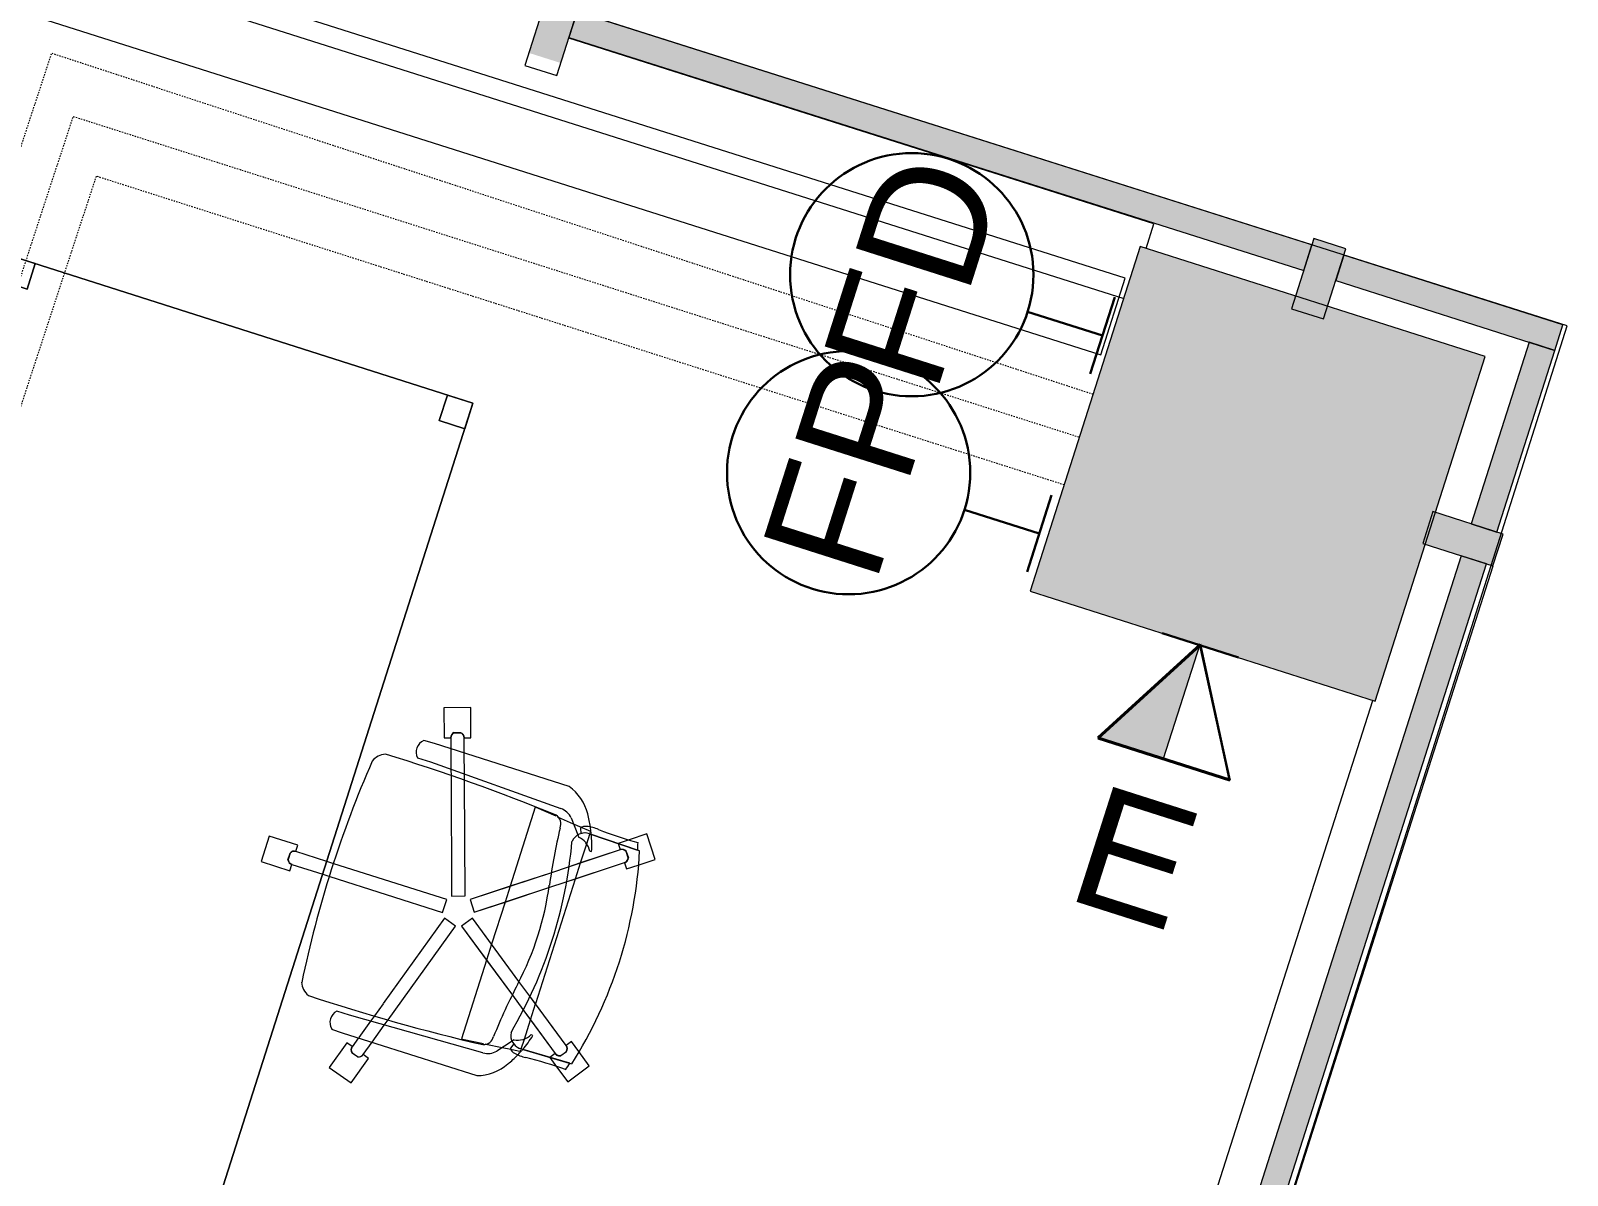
# Model space of a CAD drawing. Header units: inches. Extents: x 385 to 2249, y -1773 to -36.
# Drawn here: x 2134.3 to 2248.9, y -648 to -562.7 of the extents above; entities that cross this region are included whole.
import ezdxf

# ---------------------------------------------------------------- set-up
doc = ezdxf.new("R2010")
doc.units = ezdxf.units.IN
doc.header["$MEASUREMENT"] = 0
doc.linetypes.add('Dash 1_32_', pattern=[0.0625, 0.03125, -0.03125])
for name, color, linetype, lineweight in [('A-ANNO-NOTE', 131, 'Continuous', 30), ('A-COLS', 52, 'Continuous', 13), ('A-DETL', 90, 'Continuous', 9), ('A-DETL-THIN', 151, 'Continuous', 9), ('A-GLAZ-CURT', 52, 'Continuous', 13), ('A-GLAZ-CWMG', 51, 'Continuous', 13), ('A-WALL', 113, 'Continuous', 13), ('I-FURN', 30, 'Continuous', 9)]:
    doc.layers.add(name, color=color, linetype=linetype, lineweight=lineweight)
doc.styles.add('Swis721 Lt BT', font='swissl.ttf', dxfattribs={"height": 9})

# ---------------------------------------------------------------- blocks, each defined once
blk = doc.blocks.new('System Panel - Glazed 2-5131211-Level 6 POWER _ SIGNAL')
at = {"layer": 'A-GLAZ-CURT', "lineweight": 9}
blk.add_hatch(color=7, dxfattribs=at).paths.add_polyline_path([(28.69, 2.25), (-28.69, 2.25), (-28.69, 0.25), (28.69, 0.25)], flags=0)
at = {"layer": 'A-GLAZ-CURT', "color": 8, "lineweight": 20}
for p, q in [((28.69, 2.25), (-28.69, 2.25)), ((-28.69, 2.25), (-28.69, 0.25)), ((28.69, 0.25), (28.69, 2.25)), ((-28.69, 0.25), (28.69, 0.25))]:
    blk.add_line(p, q, dxfattribs=at)
blk = doc.blocks.new('Rectangular Mullion - 2_5_ x 5_ rectangular-5103979-Level 6 POWER _ SIGNAL')
at = {"layer": 'A-GLAZ-CWMG', "lineweight": 9}
blk.add_hatch(color=7, dxfattribs=at).paths.add_polyline_path([(-2.5, 2.75), (-2.5, -2.75), (0, -2.75), (0, 2.75)], flags=0)
at = {"layer": 'A-GLAZ-CWMG', "color": 8, "lineweight": 20}
for p, q in [((0, 2.75), (-2.5, 2.75)), ((-2.5, 2.75), (-2.5, -2.75)), ((0, -2.75), (0, 2.75)), ((-2.5, -2.75), (0, -2.75))]:
    blk.add_line(p, q, dxfattribs=at)
blk = doc.blocks.new('System Panel - Glazed 2-5026264-Level 6 POWER _ SIGNAL')
at = {"layer": 'A-GLAZ-CURT', "lineweight": 9}
blk.add_hatch(color=7, dxfattribs=at).paths.add_polyline_path([(28.75, 0.25), (28.75, 2.25), (-28.75, 2.25), (-28.75, 0.25), (26.06, 0.25)], flags=0)
at = {"layer": 'A-GLAZ-CURT', "color": 8, "lineweight": 20}
for p, q in [((28.75, 2.25), (-28.75, 2.25)), ((-28.75, 2.25), (-28.75, 0.25)), ((28.75, 0.25), (28.75, 2.25)), ((-28.75, 0.25), (28.75, 0.25))]:
    blk.add_line(p, q, dxfattribs=at)
blk = doc.blocks.new('Rectangular Mullion - 2_5_ x 5_ rectangular-5019623-Level 6 POWER _ SIGNAL')
at = {"layer": 'A-GLAZ-CWMG', "lineweight": 9}
blk.add_hatch(color=7, dxfattribs=at).paths.add_polyline_path([(0, 1.76), (0, -2.75), (-2.5, -2.75), (-2.5, 1.76), (-1.23, 1.76)], flags=0)
at = {"layer": 'A-GLAZ-CWMG', "color": 8, "lineweight": 20}
for p, q in [((-2.5, 2.75), (0, 2.75)), ((-2.5, -2.75), (-2.5, 2.75)), ((0, 2.75), (0, -2.75)), ((0, -2.75), (-2.5, -2.75))]:
    blk.add_line(p, q, dxfattribs=at)
blk = doc.blocks.new('System Panel - Glazed 2-5130262-Level 6 POWER _ SIGNAL')
at = {"layer": 'A-GLAZ-CURT', "lineweight": 9}
blk.add_hatch(color=7, dxfattribs=at).paths.add_polyline_path([(8.57, 0.25), (8.57, 2.25), (-8.57, 2.25), (-8.57, 0.25), (4.54, 0.25)], flags=0)
at = {"layer": 'A-GLAZ-CURT', "color": 8, "lineweight": 20}
for p, q in [((8.57, 2.25), (-8.57, 2.25)), ((-8.57, 2.25), (-8.57, 0.25)), ((8.57, 0.25), (8.57, 2.25)), ((-8.57, 0.25), (8.57, 0.25))]:
    blk.add_line(p, q, dxfattribs=at)
blk = doc.blocks.new('System Panel - Glazed 2-5130266-Level 6 POWER _ SIGNAL')
at = {"layer": 'A-GLAZ-CURT', "lineweight": 9}
blk.add_hatch(color=7, dxfattribs=at).paths.add_polyline_path([(7.11, 2.25), (-7.11, 2.25), (-7.11, 0.25), (7.11, 0.25), (7.11, 1.33)], flags=0)
at = {"layer": 'A-GLAZ-CURT', "color": 8, "lineweight": 20}
for p, q in [((7.11, 2.25), (-7.11, 2.25)), ((-7.11, 2.25), (-7.11, 0.25)), ((7.11, 0.25), (7.11, 2.25)), ((-7.11, 0.25), (7.11, 0.25))]:
    blk.add_line(p, q, dxfattribs=at)
blk = doc.blocks.new('Walls 77 - Walls 3-5131685-Level 6 POWER _ SIGNAL')
at = {"layer": 'A-WALL', "lineweight": 9}
for p, q in [((55.43, -1222.05), (53.49, -1222.05)), ((53.49, -1222.05), (53.49, -1267.84)), ((59.48, -1434.57), (59.48, -1222.52))]:
    blk.add_line(p, q, dxfattribs=at)
blk = doc.blocks.new('Walls 104 - Walls 3-5504135-Level 6 POWER _ SIGNAL')
at = {"layer": 'A-WALL', "lineweight": 9}
for p, q in [((59.48, -1222.05), (53.49, -1222.05)), ((53.49, -1222.05), (53.49, -1433.76)), ((59.48, -1433.76), (59.48, -1222.05))]:
    blk.add_line(p, q, dxfattribs=at)
blk = doc.blocks.new('Rectangular Mullion - 2_5_ x 5_ rectangular-5131210-Level 6 POWER _ SIGNAL')
at = {"layer": 'A-GLAZ-CWMG', "lineweight": 9}
for p, q in [((2243.34, -602.59), (2226.67, -654.87)), ((2221.43, -653.19), (2234.38, -612.61))]:
    blk.add_line(p, q, dxfattribs=at)
blk = doc.blocks.new('Columns 62 - Columns 4-5528746-Level 6 POWER _ SIGNAL')
at = {"layer": 'A-COLS', "lineweight": 9}
blk.add_hatch(color=7, dxfattribs=at).paths.add_polyline_path([(2234.55, -612.67), (2242.75, -586.96), (2217.03, -578.76), (2208.83, -604.46), (2234.38, -612.61)], flags=0)
at = {"layer": 'A-COLS', "color": 8, "lineweight": 20}
for p, q in [((2217.03, -578.76), (2208.83, -604.46)), ((2242.75, -586.96), (2217.03, -578.76)), ((2234.55, -612.67), (2242.75, -586.96)), ((2208.83, -604.46), (2234.55, -612.67))]:
    blk.add_line(p, q, dxfattribs=at)
blk = doc.blocks.new('Rectangular Table - Rectangular Table-V112-Level 6 POWER _ SIGNAL')
at = {"layer": 'I-FURN'}
for p, q in [((-34, 18.13), (-36, 18.13)), ((-36, 18.13), (-36, 16.13)), ((-36, 16.13), (-36, 18.13)), ((-36, 18.13), (-34, 18.13)), ((36, 18.13), (-36, 18.13)), ((-36, 18.13), (-36, -18.13)), ((-36, -18.13), (-36, 18.13)), ((-36, 18.13), (36, 18.13)), ((-34, 16.13), (-34, 18.13)), ((-34, 18.13), (-34, 16.13)), ((34, 18.13), (34, 16.13)), ((36, 18.13), (34, 18.13)), ((34, 18.13), (36, 18.13)), ((34, 16.13), (34, 18.13)), ((36, 16.13), (36, 18.13)), ((36, 18.13), (36, 16.24)), ((36, -18.13), (36, 18.13)), ((36, 18.13), (36, -18.13)), ((-36, 16.13), (-34, 16.13)), ((-34, 16.13), (-36, 16.13)), ((34, 16.13), (36, 16.13)), ((36, 16.13), (34, 16.13)), ((36, 16.24), (36, 16.13)), ((-34, -16.13), (-36, -16.13)), ((-36, -16.13), (-36, -18.13)), ((-36, -18.13), (-36, -16.13)), ((-36, -16.13), (-34, -16.13)), ((-34, -18.13), (-34, -16.13)), ((-34, -16.13), (-34, -18.13)), ((36, -16.13), (34, -16.13)), ((34, -16.13), (34, -18.13)), ((34, -18.13), (34, -16.13)), ((34, -16.13), (36, -16.13)), ((36, -18.13), (36, -16.13)), ((36, -16.13), (36, -18.13)), ((-36, -18.13), (-34, -18.13)), ((-34, -18.13), (-36, -18.13)), ((-36, -18.13), (36, -18.13)), ((36, -18.13), (-36, -18.13)), ((34, -18.13), (36, -18.13)), ((36, -18.13), (34, -18.13))]:
    blk.add_line(p, q, dxfattribs=at)
blk = doc.blocks.new('F-Haworth_Chair_X99-Seminar - X99 Advanced Seminar Chair-V130-Level 6 POWER _ SIGNAL')
at = {"layer": 'I-FURN'}
for p, q in [((-8.08, 12.82), (-9.7, 11.65)), ((-8.08, 12.82), (-9.7, 11.65)), ((-7.29, 11.74), (-8.08, 12.82)), ((-7.29, 11.74), (-8.08, 12.82)), ((8.08, 12.82), (7.29, 11.74)), ((8.08, 12.82), (7.29, 11.74)), ((9.7, 11.65), (8.08, 12.82)), ((9.7, 11.65), (8.08, 12.82)), ((-9.7, 11.65), (-8.88, 10.52)), ((-9.7, 11.65), (-8.88, 10.52)), ((-8.34, 11.52), (-8.42, 7.57)), ((-6.76, 11), (-7.29, 11.74)), ((-6.76, 11), (-7.29, 11.74)), ((7.29, 11.74), (6.76, 11)), ((7.29, 11.74), (6.76, 11)), ((8.42, 7.57), (8.34, 11.52)), ((8.88, 10.52), (9.7, 11.65)), ((8.88, 10.52), (9.7, 11.65)), ((-8.88, 10.52), (-8.38, 9.83)), ((-8.88, 10.52), (-8.38, 9.83)), ((-8.42, 7.57), (-8.34, 11.37)), ((-8, 10.58), (-7.59, 10.88)), ((-8, 10.58), (-7.59, 10.88)), ((-7.59, 10.87), (-7.99, 10.57)), ((-7.59, 10.87), (-7.99, 10.57)), ((-4.9, 7.6), (-7.16, 10.71)), ((-4.47, 7.01), (-7.16, 10.71)), ((-7.15, 10.72), (-6.76, 11)), ((-7.15, 10.72), (-6.76, 11)), ((7.16, 10.71), (4.47, 7.01)), ((7.16, 10.71), (4.9, 7.6)), ((6.76, 11), (7.15, 10.72)), ((6.76, 11), (7.15, 10.72)), ((7.59, 10.88), (8, 10.58)), ((7.59, 10.88), (8, 10.58)), ((7.99, 10.57), (7.59, 10.87)), ((7.99, 10.57), (7.59, 10.87)), ((8.34, 11.37), (8.42, 7.57)), ((8.38, 9.83), (8.88, 10.52)), ((8.38, 9.83), (8.88, 10.52)), ((-8.38, 9.83), (-7.99, 10.11)), ((-8.38, 9.83), (-7.99, 10.11)), ((-7.97, 10.12), (-6.14, 7.6)), ((-7.97, 10.12), (-5.57, 6.82)), ((5.57, 6.82), (7.97, 10.12)), ((6.14, 7.6), (7.97, 10.12)), ((7.99, 10.11), (8.38, 9.83)), ((7.99, 10.11), (8.38, 9.83)), ((-7.18, 7.99), (-7.21, 8.13)), ((7.21, 8.13), (7.18, 7.99)), ((-8.62, 7.42), (-8.68, 6.91)), ((-8.6, 7.6), (-8.62, 7.43)), ((-8.61, 6.81), (-8.23, 6.95)), ((-8.49, 7.6), (-8.56, 7.6)), ((-7.65, 7.6), (-8.4, 7.6)), ((-6.14, 7.6), (-7.65, 7.6)), ((-4.9, 7.6), (-6.14, 7.6)), ((-6.14, 7.6), (-5.57, 6.82)), ((4.86, 7.6), (-4.9, 7.6)), ((-4.47, 7.01), (-4.9, 7.6)), ((-3.68, 5.91), (-4.47, 7.01)), ((-3.68, 5.91), (-4.47, 7.01)), ((4.47, 7.01), (3.68, 5.91)), ((4.47, 7.01), (3.68, 5.91)), ((4.87, 7.55), (4.47, 7.01)), ((6.14, 7.6), (4.9, 7.6)), ((5.57, 6.82), (6.14, 7.6)), ((7.65, 7.6), (6.14, 7.6)), ((8.4, 7.6), (7.65, 7.6)), ((8.23, 6.95), (8.61, 6.81)), ((8.56, 7.6), (8.49, 7.6)), ((8.62, 7.43), (8.6, 7.6)), ((8.68, 6.87), (8.62, 7.42)), ((-9.13, 5.92), (-8.07, 6.77)), ((-8.75, 6.22), (-8.88, 5.01)), ((-8.68, 6.87), (-8.75, 6.22)), ((-8.07, 6.77), (-7.95, 6.87)), ((-5.57, 6.82), (-4.79, 5.75)), ((-5.57, 6.82), (-4.79, 5.75)), ((-4.79, 5.75), (-2.89, 3.12)), ((-4.79, 5.75), (-1.04, 0.58)), ((-1.65, 3.12), (-3.68, 5.91)), ((-0.23, 1.17), (-3.68, 5.91)), ((3.68, 5.91), (0.23, 1.17)), ((1.04, 0.58), (4.79, 5.75)), ((3.68, 5.91), (1.65, 3.12)), ((2.89, 3.12), (4.79, 5.75)), ((4.79, 5.75), (5.57, 6.82)), ((4.79, 5.75), (5.57, 6.82)), ((7.95, 6.87), (8.07, 6.77)), ((8.07, 6.77), (9.13, 5.92)), ((8.75, 6.22), (8.68, 6.87)), ((8.88, 4.99), (8.75, 6.22)), ((-11.32, 5.06), (-11.32, -5.48)), ((-9.92, -5.36), (-9.57, 4.97)), ((-8.9, 4.8), (-9.07, 3.2)), ((-8.88, 4.99), (-8.89, 4.91)), ((8.89, 4.91), (8.88, 4.99)), ((9.07, 3.2), (8.9, 4.8)), ((9.57, 4.97), (9.92, -5.36)), ((11.32, -5.48), (11.32, 5.06)), ((-9.07, 3.2), (-9.07, 3.12)), ((-9.07, 3.12), (-2.89, 3.12)), ((-2.89, 3.12), (-1.65, 3.12)), ((-2.89, 3.12), (-1.04, 0.58)), ((-1.65, 3.12), (1.65, 3.12)), ((-0.23, 1.17), (-1.65, 3.12)), ((1.65, 3.12), (0.23, 1.17)), ((1.04, 0.58), (2.89, 3.12)), ((1.65, 3.12), (2.89, 3.12)), ((2.89, 3.12), (9.07, 3.12)), ((9.07, 3.12), (9.07, 3.2)), ((-1.04, 0.58), (-0.23, 1.17)), ((-1.04, 0.58), (-0.23, 1.17)), ((0.23, 1.17), (1.04, 0.58)), ((0.23, 1.17), (1.04, 0.58)), ((-1.18, 0.14), (-9.37, -2.52)), ((-1.18, 0.14), (-9.37, -2.52)), ((-0.87, -0.81), (-1.18, 0.14)), ((-0.87, -0.81), (-1.18, 0.14)), ((1.18, 0.14), (0.87, -0.81)), ((1.18, 0.14), (0.87, -0.81)), ((9.37, -2.52), (1.18, 0.14)), ((9.37, -2.52), (1.18, 0.14)), ((-9.38, -3.57), (-0.87, -0.81)), ((-9.38, -3.57), (-0.87, -0.81)), ((-0.5, -1.08), (-0.5, -9.91)), ((0.5, -1.08), (-0.5, -1.08)), ((-0.5, -1.08), (-0.5, -9.91)), ((0.5, -1.08), (-0.5, -1.08)), ((0.5, -9.91), (0.5, -1.08)), ((0.5, -9.91), (0.5, -1.08)), ((0.87, -0.81), (8.31, -3.23)), ((0.87, -0.81), (8.31, -3.23)), ((-12.55, -3.03), (-14.69, -3.72)), ((-12.55, -3.03), (-14.69, -3.72)), ((-12.4, -3.49), (-12.55, -3.03)), ((-12.4, -3.49), (-12.55, -3.03)), ((-11.32, -3.15), (-12.4, -3.5)), ((-11.32, -3.15), (-12.4, -3.5)), ((-9.83, -2.67), (-11.32, -3.15)), ((-9.83, -2.67), (-11.32, -3.15)), ((-9.37, -2.52), (-9.83, -2.67)), ((-9.37, -2.52), (-9.83, -2.67)), ((8.33, -3.23), (9.38, -3.57)), ((8.33, -3.23), (9.38, -3.57)), ((9.83, -2.67), (9.37, -2.52)), ((9.83, -2.67), (9.37, -2.52)), ((11.32, -3.15), (9.83, -2.67)), ((11.32, -3.15), (9.83, -2.67)), ((12.4, -3.5), (11.32, -3.15)), ((12.4, -3.5), (11.32, -3.15)), ((12.55, -3.03), (12.4, -3.49)), ((12.55, -3.03), (12.4, -3.49)), ((14.69, -3.72), (12.55, -3.03)), ((14.69, -3.72), (12.55, -3.03)), ((-14.69, -3.72), (-14.08, -5.62)), ((-14.69, -3.72), (-14.08, -5.62)), ((-12.53, -4.34), (-12.69, -3.85)), ((-12.53, -4.34), (-12.69, -3.85)), ((-12.68, -3.86), (-12.52, -4.33)), ((-12.68, -3.86), (-12.52, -4.33)), ((-12.09, -4.45), (-11.32, -4.21)), ((-12.09, -4.45), (-11.32, -4.21)), ((-11.94, -4.93), (-12.09, -4.47)), ((-11.94, -4.93), (-12.09, -4.47)), ((-11.32, -4.21), (-9.86, -3.73)), ((-11.32, -4.21), (-9.86, -3.73)), ((-9.86, -3.73), (-9.38, -3.57)), ((-9.86, -3.73), (-9.38, -3.57)), ((9.38, -3.57), (9.86, -3.73)), ((9.38, -3.57), (9.86, -3.73)), ((9.86, -3.73), (11.29, -4.19)), ((9.86, -3.73), (11.29, -4.19)), ((11.32, -4.21), (12.09, -4.45)), ((11.32, -4.21), (12.09, -4.45)), ((12.09, -4.47), (11.94, -4.93)), ((12.09, -4.47), (11.94, -4.93)), ((12.52, -4.33), (12.68, -3.86)), ((12.52, -4.33), (12.68, -3.86)), ((12.69, -3.85), (12.53, -4.34)), ((12.69, -3.85), (12.53, -4.34)), ((14.08, -5.62), (14.69, -3.72)), ((14.08, -5.62), (14.69, -3.72)), ((-14.08, -5.62), (-11.94, -4.93)), ((-14.08, -5.62), (-11.94, -4.93)), ((-11.32, -5.48), (-11.3, -6.32)), ((-9.92, -6.36), (-9.92, -5.36)), ((9.92, -5.36), (9.92, -6.36)), ((11.3, -6.32), (11.32, -5.48)), ((11.94, -4.93), (14.08, -5.62)), ((11.94, -4.93), (14.08, -5.62)), ((-0.5, -9.91), (-0.5, -10.46)), ((-0.5, -9.91), (-0.5, -10.46)), ((0.5, -10.46), (0.5, -9.91)), ((0.5, -10.46), (0.5, -9.91)), ((-0.5, -10.46), (-0.5, -12.88)), ((-0.5, -10.46), (-0.5, -12.88)), ((0.5, -12.88), (0.5, -10.46)), ((0.5, -12.88), (0.5, -10.46)), ((-0.52, -12.88), (-1, -12.88)), ((-1, -12.88), (-1, -15.13)), ((-0.52, -12.88), (-1, -12.88)), ((-1, -12.88), (-1, -15.13)), ((0.26, -13.26), (-0.26, -13.26)), ((0.26, -13.26), (-0.26, -13.26)), ((-0.25, -13.25), (0.25, -13.25)), ((-0.25, -13.25), (0.25, -13.25)), ((1, -12.88), (0.52, -12.88)), ((1, -12.88), (0.52, -12.88)), ((1, -15.13), (1, -12.88)), ((1, -15.13), (1, -12.88)), ((-1, -15.13), (1, -15.13)), ((-1, -15.13), (1, -15.13))]:
    blk.add_line(p, q, dxfattribs=at)
for centre, radius, start, end in [((0, -20.29), 32.89, 75.3075, 104.696), ((-36.06, 10.03), 27.2, 355.9857, 2.5118), ((0, -20.73), 33.17, 104.5766, 105.5522), ((-7.66, 10.36), 0.407, 147.1651, 216.8349), ((-7.66, 10.36), 0.407, 161.0991, 175.033), ((-7.66, 10.36), 0.407, 175.033, 216.8349), ((-7.66, 10.36), 0.407, 147.1651, 161.0991), ((-7.64, 10.36), 0.406, 148.6199, 216), ((-7.64, 10.36), 0.406, 148.6199, 216), ((-7.48, 10.49), 0.407, 90.9009, 104.8349), ((-7.48, 10.49), 0.407, 35.1651, 104.8349), ((-7.49, 10.47), 0.406, 36, 103.3801), ((-7.49, 10.47), 0.406, 36, 103.3801), ((-7.48, 10.49), 0.407, 76.967, 90.9009), ((-7.48, 10.49), 0.407, 35.1651, 76.967), ((7.48, 10.49), 0.407, 75.1651, 144.8349), ((7.48, 10.49), 0.407, 75.1651, 144.8349), ((7.49, 10.47), 0.406, 76.6199, 144), ((7.49, 10.47), 0.406, 117.0479, 144), ((7.49, 10.47), 0.406, 76.6199, 117.0479), ((7.64, 10.36), 0.406, 324, 31.3801), ((7.64, 10.36), 0.406, 324, 17.9041), ((7.66, 10.36), 0.407, 323.1651, 32.8349), ((7.64, 10.36), 0.406, 17.9041, 31.3801), ((7.66, 10.36), 0.407, 323.1651, 4.967), ((7.66, 10.36), 0.407, 4.967, 32.8349), ((0, -20.73), 33.17, 74.4478, 75.4234), ((36.06, 10.03), 27.2, 177.4882, 184.0143), ((-5.2, 7.86), 3.74, 175.9857, 189.9064), ((-4.71, -1.15), 9.61, 105.0666, 112.7369), ((4.71, -1.15), 9.61, 67.2631, 74.9334), ((5.2, 7.86), 3.74, 350.0936, 4.0143), ((-7.87, 3.92), 3.63, 121.9522, 161.8211), ((-4.71, -1.15), 9.61, 116.0036, 121.9522), ((-4.71, -1.15), 9.61, 113.5094, 116.0036), ((-8.28, 7.33), 0.613, 189.9064, 237.4573), ((-4.71, -1.15), 9.61, 112.927, 113.3607), ((-7.37, 7.55), 1.05, 178.8214, 214.7998), ((-7.37, 7.55), 1.05, 178.8214, 264.0446), ((-6.55, 6.76), 1.38, 147.5752, 174.9122), ((-6.55, 6.76), 1.38, 117.0503, 145.9813), ((0, -26.49), 33.83, 77.2285, 102.7715), ((6.55, 6.76), 1.38, 34.0187, 62.9497), ((7.37, 7.55), 1.05, 275.9554, 1.1786), ((6.55, 6.76), 1.38, 5.0878, 32.4248), ((7.37, 7.55), 1.05, 325.2002, 1.1786), ((4.71, -1.15), 9.61, 66.6393, 67.073), ((4.71, -1.15), 9.61, 63.9964, 66.4906), ((8.28, 7.33), 0.613, 302.5427, 350.0936), ((4.71, -1.15), 9.61, 58.0478, 63.9964), ((7.87, 3.92), 3.63, 18.1789, 58.0478), ((-8.18, 4.9), 1.39, 132.8922, 177.1987), ((-11.32, 48.08), 42.84, 274.2301, 280.0233), ((0, -15.97), 22.19, 79.9767, 100.0233), ((11.32, 48.08), 42.84, 259.9767, 265.7699), ((8.18, 4.9), 1.39, 2.8013, 47.1078), ((144.06, -7.32), 153.52, 175.4787, 180.5251), ((-8.24, 4.59), 0.763, 84.2338, 165.7662), ((8.24, 4.59), 0.763, 14.2338, 95.7662), ((-144.06, -7.32), 153.52, 359.4749, 4.5213), ((-12.28, -3.88), 0.407, 107.1651, 176.8349), ((-12.28, -3.88), 0.407, 107.1651, 176.8349), ((-12.27, -3.89), 0.406, 108, 175.3801), ((-12.27, -3.89), 0.406, 161.9041, 175.3801), ((-12.27, -3.89), 0.406, 121.476, 161.9041), ((-12.22, -4.09), 0.407, 219.1651, 288.8349), ((-12.22, -4.09), 0.407, 219.1651, 288.8349), ((-12.22, -4.07), 0.406, 220.6199, 274.524), ((-12.22, -4.07), 0.406, 220.6199, 288), ((-12.27, -3.89), 0.406, 108, 121.476), ((-12.22, -4.07), 0.406, 274.524, 288), ((12.22, -4.07), 0.406, 252, 319.3801), ((12.22, -4.09), 0.407, 251.1651, 320.8349), ((12.22, -4.09), 0.407, 251.1651, 320.8349), ((12.22, -4.07), 0.406, 252, 265.476), ((12.22, -4.07), 0.406, 265.476, 305.9041), ((12.28, -3.88), 0.407, 3.1651, 72.8349), ((12.28, -3.88), 0.407, 3.1651, 72.8349), ((12.27, -3.89), 0.406, 45.0479, 72), ((12.27, -3.89), 0.406, 4.6199, 72), ((12.22, -4.07), 0.406, 305.9041, 319.3801), ((12.27, -3.89), 0.406, 4.6199, 45.0479), ((-10.58, -5.68), 0.956, 221.8901, 314.1099), ((10.58, -5.68), 0.956, 225.8901, 318.1099), ((-8.21, -8.28), 1.31, 200.0433, 249.9567), ((8.21, -8.28), 1.31, 290.0433, 339.9567), ((0, 75.01), 84.96, 264.1475, 275.8525), ((-0.11, -12.88), 0.407, 179.1651, 248.8349), ((-0.11, -12.88), 0.407, 179.1651, 248.8349), ((-0.09, -12.88), 0.406, 180, 193.476), ((-0.09, -12.88), 0.406, 180, 247.3801), ((-0.09, -12.88), 0.406, 193.476, 233.9041), ((-0.09, -12.88), 0.406, 233.9041, 247.3801), ((0.09, -12.88), 0.406, 292.6199, 360), ((0.09, -12.88), 0.406, 292.6199, 306.0959), ((0.11, -12.88), 0.407, 291.1651, 0.8349), ((0.11, -12.88), 0.407, 291.1651, 0.8349), ((0.09, -12.88), 0.406, 306.0959, 346.524), ((0.09, -12.88), 0.406, 346.524, 360)]:
    blk.add_arc(centre, radius, start, end, dxfattribs=at)

msp = doc.modelspace()

# ---------------------------------------------------------------- hatches: boundary and pattern name
at = {"layer": 'A-ANNO-NOTE', "lineweight": 9}
msp.add_hatch(color=256, dxfattribs=at).paths.add_polyline_path([(2218.78, -616.94), (2221.5, -608.43), (2213.87, -615.38)], flags=0)

# ---------------------------------------------------------------- linework, layer by layer
at = {"layer": 'A-ANNO-NOTE'}
for p, q in [((2215.14, -582.54), (2213.31, -588.26)), ((2214.22, -585.4), (2208.64, -583.62)), ((2210.43, -597.31), (2208.6, -603.03)), ((2209.51, -600.17), (2203.93, -598.39)), ((2221.5, -608.43), (2213.87, -615.38)), ((2218.66, -607.6), (2224.37, -609.42)), ((2221.5, -608.43), (2223.7, -618.51)), ((2221.51, -608.51), (2213.89, -615.45)), ((2221.51, -608.51), (2223.71, -618.59)), ((2223.7, -618.51), (2213.87, -615.38)), ((2223.71, -618.59), (2213.89, -615.45))]:
    msp.add_line(p, q, dxfattribs=at)
at = {"layer": 'A-ANNO-NOTE', "lineweight": 9}
for p, q in [((2221.5, -608.43), (2213.87, -615.38)), ((2218.78, -616.94), (2221.5, -608.43)), ((2213.87, -615.38), (2218.78, -616.94))]:
    msp.add_line(p, q, dxfattribs=at)
at = {"layer": 'A-ANNO-NOTE'}
for centre in [(2200, -580.86), (2195.29, -595.63)]:
    msp.add_circle(centre, 9.07, dxfattribs=at)
at = {"layer": 'A-DETL', "linetype": 'Dash 1_32_', "lineweight": 13}
for p, q in [((2075.55, -748.45), (2135.86, -564.33)), ((2135.86, -564.33), (2213.52, -589.77)), ((2078.4, -749.39), (2137.47, -569.05)), ((2137.47, -569.05), (2212.49, -592.97)), ((2139.17, -573.51), (2081.25, -750.32)), ((2211.36, -596.54), (2139.17, -573.51))]:
    msp.add_line(p, q, dxfattribs=at)
at = {"layer": 'A-DETL-THIN'}
for p, q in [((2248.88, -584.68), (1765.28, -431.23)), ((2184.35, -788.07), (2248.88, -584.68))]:
    msp.add_line(p, q, dxfattribs=at)

# ---------------------------------------------------------------- block references
at = {"layer": 'A-COLS', "lineweight": 9}
msp.add_blockref('Columns 62 - Columns 4-5528746-Level 6 POWER _ SIGNAL', (0, 0), dxfattribs=at)
at = {"layer": 'A-GLAZ-CURT', "lineweight": 9}
for name, p, rotation in [('System Panel - Glazed 2-5026264-Level 6 POWER _ SIGNAL', (2201.76, -572.09), 342.396186574362), ('System Panel - Glazed 2-5130262-Level 6 POWER _ SIGNAL', (2239.71, -584.14), 342.3119574808695), ('System Panel - Glazed 2-5130266-Level 6 POWER _ SIGNAL', (2243.64, -592.6), 252.3119574808698), ('System Panel - Glazed 2-5131211-Level 6 POWER _ SIGNAL', (2232.01, -629.08), 252.3119574808698)]:
    msp.add_blockref(name, p, dxfattribs=dict(at, rotation=rotation))
at = {"layer": 'A-GLAZ-CWMG', "lineweight": 9, "extrusion": (0, 0, -1), "rotation": 197.603813425638}
for p in [(-2174.35, -563.39), (-2231.54, -581.54)]:
    msp.add_blockref('Rectangular Mullion - 2_5_ x 5_ rectangular-5019623-Level 6 POWER _ SIGNAL', p, dxfattribs=at)
at = {"layer": 'A-GLAZ-CWMG', "lineweight": 9, "rotation": 72.31195748086978}
msp.add_blockref('Rectangular Mullion - 2_5_ x 5_ rectangular-5103979-Level 6 POWER _ SIGNAL', (2241.48, -599.37), dxfattribs=at)
at = {"layer": 'A-GLAZ-CWMG', "lineweight": 9}
msp.add_blockref('Rectangular Mullion - 2_5_ x 5_ rectangular-5131210-Level 6 POWER _ SIGNAL', (0, 0), dxfattribs=at)
at = {"layer": 'A-WALL', "lineweight": 9, "rotation": 252.3961828634399}
for name, p in [('Walls 77 - Walls 3-5131685-Level 6 POWER _ SIGNAL', (3399.06, -895.66)), ('Walls 104 - Walls 3-5504135-Level 6 POWER _ SIGNAL', (3396.92, -899.72))]:
    msp.add_blockref(name, p, dxfattribs=at)
at = {"layer": 'I-FURN'}
for name, p, rotation in [('Rectangular Table - Rectangular Table-V112-Level 6 POWER _ SIGNAL', (2139.06, -619.23), 252.3119574808695), ('F-Haworth_Chair_X99-Seminar - X99 Advanced Seminar Chair-V130-Level 6 POWER _ SIGNAL', (2166.19, -628.28), 252.3119574808697)]:
    msp.add_blockref(name, p, dxfattribs=dict(at, rotation=rotation))

# ---------------------------------------------------------------- texts
at = {"layer": 'A-ANNO-NOTE', "lineweight": 9, "char_height": 9, "attachment_point": 1, "style": 'Swis721 Lt BT'}
for s, insert, width, rotation in [('FD', (2193.19, -587.19), 19.695, 72.312), ('FP', (2188.67, -601.37), 18.18, 72.312), ('E', (2214.04, -618.75), 9.393, 342.312)]:
    msp.add_mtext(s, dxfattribs=dict(at, insert=insert, width=width, rotation=rotation))

doc.saveas('drawing.dxf')
